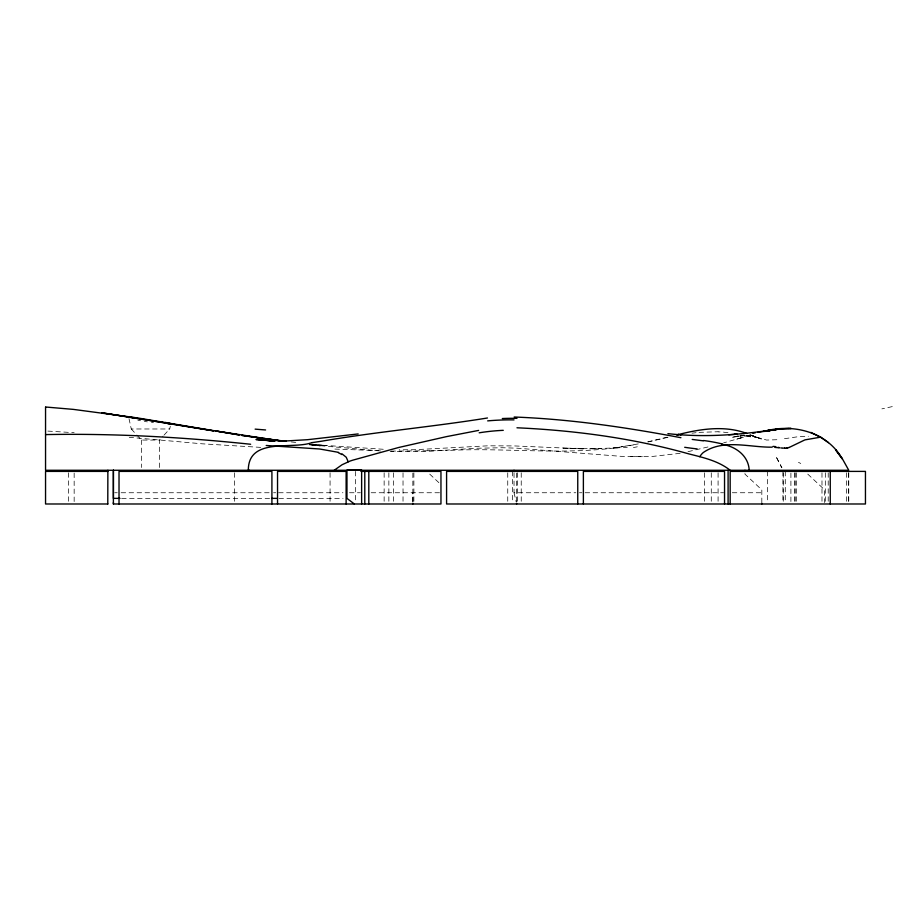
<?xml version="1.0" encoding="UTF-8"?>
<svg xmlns="http://www.w3.org/2000/svg" width="911" height="911" viewBox="0 0 911 911"><rect width="100%" height="100%" fill="white"/><g stroke="black" fill="none" stroke-linecap="round" stroke-linejoin="round"><path stroke-width="0.68" stroke-dasharray="4.55 3.42" d="M412.854 501.881L412.854 492.749M164.128 435.025L169.708 428.979L170.289 426.314M159.482 467.525L159.482 440.059L163.194 436.027M736.76 439.182L743.125 437.269L723.619 442.871M739.06 438.476L750.641 435.151M707.949 446.959L687.964 451.685M667.251 437.143L647.687 441.903M648.051 441.926L668.378 437.223M740.541 435.652L744.196 434.9M737.876 436.153L731.214 437.428L744.162 435.617L736.042 436.369L739.345 436.096M638.269 443.908L616.269 447.722M633.578 444.91L612.67 448.11L627.315 447.278M680.118 453.325L652.128 456.479L621.051 456.331L517.049 448.189L502.587 447.734L476.009 448.269L427.453 451.355L390.124 451.435M784.485 438.703L797.911 436.745L808.376 436.267M614.344 447.984C558.432 455.01 502.041 447.335 445.912 450.581M692.053 433.18L696.038 432.691M776.855 439.728L766.629 440.059L752.885 436.164L761.414 438.977L754.388 436.711L755.857 437.086L746.451 435.663L749.548 436.016L740.449 436.016M699.033 432.361L718.13 431.746M736.042 436.369L738.514 436.141M618.011 447.802L589.201 448.884L601.681 448.645L563.157 448.144L584.919 448.918L513.986 445.912L487.966 445.809L414.175 449.738L399.2 449.806M443.429 450.626L390.762 451.104M129.009 418.65L131.275 428.979L169.708 428.979M136.844 435.025L141.49 440.059L159.482 440.059M114.684 492.749L117.257 492.749M121.117 492.749L269.815 492.749M273.551 492.749L275.714 492.749M278.607 492.749L342.946 492.749M349.471 492.749L360.369 492.749M371.187 492.749L439.557 492.749M514.032 473.082L514.032 492.749L575.809 492.749M579.453 492.749L581.878 492.749M585.124 492.749L723.585 492.749M732.307 492.749L761.824 492.749M121.641 498.374L269.565 498.374M278.948 498.374L343.071 498.374M630.833 456.616L642.414 456.696M334.872 449.066L378.862 450.66M260.705 447.381L202.14 443.805L129.271 437.303M755.105 436.893L755.959 437.075M47.873 431.085L74.155 432.702M383.269 449.271L309.649 444.386M309.455 444.386L326.468 445.536M380.582 450.979L309.284 444.727M310.412 444.591L318.645 445.228M309.216 444.796L320.319 445.878L309.193 444.693M311.904 444.135L324.578 445.422M291.224 441.926L297.829 442.7M153.481 422.67L151.488 422.431M147.388 421.873L144.359 421.406M740.837 435.002L750.482 436.859M140.522 420.723L137.868 420.199M751.359 435.515L760.195 438.59L749.844 434.82L759.034 438.18L757.462 437.599M750.664 434.946L756.984 437.428M807.772 474.119L824.637 489.856L824.637 502.576M429.719 474.119L439.945 483.661M131.275 428.979L135.921 434.012M776.616 457.664L781.934 467.776M776.639 457.743L781.74 467.764M514.032 492.749L516.173 501.881M848.767 472.809L848.767 502.576M848.608 472.809L848.608 502.576M846.592 472.809L846.592 502.576M828.213 472.809L828.213 502.576M825.32 472.809L825.32 502.576M821.984 472.809L821.984 502.576M796.305 472.809L796.305 502.576M795.052 472.809L795.052 502.576M794.836 472.809L794.836 502.576M790.907 473.082L790.907 503.988M785.282 471.397L785.282 502.576M783.255 472.809L783.255 502.576M782.948 471.397L782.948 502.576M767.438 471.397L767.438 502.576M761.824 502.576L761.824 489.856L744.959 474.119L744.959 472.672M718.084 472.809L718.084 502.576M711.275 472.809L711.275 502.576M704.351 472.809L704.351 502.576M521.229 472.809L521.229 502.576M517.459 472.809L517.459 502.576M516.662 473.082L516.662 502.587M512.392 471.397L512.392 502.576M507.746 472.809L507.746 502.576M413.879 472.809L413.879 502.576M412.854 473.082L412.854 502.587M403.026 472.809L403.026 502.576M393.575 472.809L393.575 502.576M388.86 472.809L388.86 502.576M384.135 472.809L384.135 502.576M355.495 471.397L355.495 502.576M330.067 472.809L330.067 502.576M234.628 472.809L234.628 502.576M141.49 440.059L141.49 467.525M74.155 473.082L74.155 503.988M68.53 472.809L68.53 502.576M892.279 406.602A334.246 11.775 -13.9 0 1 881.905 408.868M798.48 462.31A204.497 5.227 29.4 0 1 800.746 463.505M754.991 437.166A102.442 3.838 35.3 0 1 755.788 437.382M747.145 435.367A17.457 1.23 21.6 0 1 750.117 436.745M727.969 432.736A93.059 86.306 18.9 0 0 724.849 432.361L723.3 432.087A115.207 107.578 19.5 0 0 718.13 431.871M637.324 446.8A287.307 202.8 -25.8 0 1 633.418 447.529M427.612 450.683A91.977 0.763 -1.1 0 1 430.129 450.626"/><path stroke-width="1.37" d="M360.893 471.397L440.958 471.397L440.958 503.988L113.397 503.988L113.397 502.587M412.854 503.988L412.854 503.293M334.2 470.27L342.08 464.735L349.87 461.137A64.26 62.107 87.3 0 1 352.864 460.146L398.619 447.506L446.447 436.631L478.639 430.413M128.872 417.181L139.372 418.229L239.342 434.946L216.009 431.017L280.759 440.913L241.814 435.378L262.596 438.362M764.545 431.45L776.377 429.411L764.739 431.176C793.185 423.421 827.051 431.848 842.242 458.837L835.558 449.727L842.39 458.814L848.767 470.27L45.55 470.27L45.55 407.012M676.395 434.946L678.797 434.388L677.306 434.82C699.887 429.035 724.393 425.061 746.872 433.454M787.48 447.836L786.899 447.961M771.89 429.924L765.138 431.302L781.456 428.694L757.827 432.349M752.828 433.249L755.31 432.805M680.153 434.968L681.143 434.798M667.911 433.636C702.404 437.519 737.238 435.219 771.458 429.992M311.938 442.609C292.34 449.954 248.35 436.756 248.304 470.27L249.5 470.27M358.171 433.932L307.497 439.694L284.631 441.049L286.156 441.004L255.968 439.512L273.141 440.992L271.774 440.833M763.543 431.108L768.656 430.527L766.561 430.744M487.465 417.99C432.497 426.849 376.972 431.712 322.084 441.129A270.02 83.413 -10.5 0 1 311.938 442.632M734.266 434.388L737.113 434.16L728.754 434.786M45.55 434.593C114.046 433.306 182.519 437.109 250.627 444.261M784.678 448.144L784.644 448.144A8.245 1.754 8.8 0 0 786.034 448.053M784.565 448.144L782.481 448.075M107.874 471.397L45.55 471.397L45.55 503.988L107.874 503.988M119.99 498.374L113.397 498.374L113.397 470.27L113.397 503.988M271.911 498.374L276.602 498.374M514.157 417.022C570.195 419.094 625.88 427.305 680.927 437.701M516.97 427.783C574.943 430.413 632.951 438.145 688.887 453.906C703.235 457.527 718.301 460.864 730.167 470.27M167.943 423.809L170.869 423.638L165.551 422.442M266.206 445.49L319.556 448.986L338.562 452.357M819 437.007L820.663 437.143L828.475 442.678M772.209 447.164C749.548 447.54 723.493 438.612 703.292 452.516A13.301 10.34 -40.6 0 0 699.807 456.707M45.903 407.035L73.427 409.392L135.135 417.591M774.897 447.392L779.622 447.825M781.729 448.007L780.841 447.927M273.141 440.992L257.289 439.261L274.871 441.277M285.929 441.323L263.814 438.51M703.292 440.844L692.212 439.432M721.922 444.295C735.439 446.288 748.535 455.557 749.206 470.27M810.824 432.383L820.652 437.155L804.903 439.888L789.917 447.096A67.63 12.162 4.9 0 1 789.108 447.324M341.989 453.849L346.237 457.242L348.207 461.775M354.379 503.988L346.966 498.374L346.966 470.065L361.633 470.065L361.633 503.988M516.503 503.293L516.662 503.988M830.251 471.397L830.251 503.988M761.824 503.293L761.824 503.988M744.959 470.27L744.959 471.465M730.167 503.988L730.167 471.397L865.45 471.397L865.45 503.988L446.584 503.988L446.584 471.397L577.756 471.397L577.756 503.988M728.094 470.27L728.094 503.988M724.541 503.988L724.541 471.397L583.382 471.397L583.382 503.988M514.032 470.27L514.032 471.67M368.807 471.397L368.807 503.988M364.799 471.397L364.799 503.988M346.123 503.988L346.123 471.397L277.536 471.397L277.536 503.988M271.911 503.988L271.911 471.397L119.022 471.397L119.022 503.988M107.874 470.27L107.783 503.988M703.508 440.514A133.906 76.023 -9.5 0 1 722.241 443.964M697.188 448.918A170.744 78.027 18.6 0 1 684.696 447.29M487.658 420.882A249.648 239.354 -20.4 0 1 514.032 419.88M773.006 446.401A119.011 20.896 3.2 0 1 775.796 446.641M779.087 447.472A40.095 1.48 5.7 0 1 778.062 447.369M786.967 448.018A4.976 1.105 9.3 0 1 786.694 448.075M789.085 447.529A31.851 6.035 6.2 0 1 787.776 447.905M265.591 429.958A215.224 31.691 4.5 0 1 255.126 429.127M338.436 452.801A44.172 32.295 -84.9 0 1 341.739 454.532M479.186 432.805A186.857 163.331 3.9 0 1 503.271 430.334M502.314 418.536A201.98 173.978 3.9 0 1 516.981 418.354M788.584 428.5L779.064 428.899L791.158 428.455L788.584 428.5M158.878 421.804L101.952 412.797L213.812 430.892L158.878 421.804"/></g></svg>
